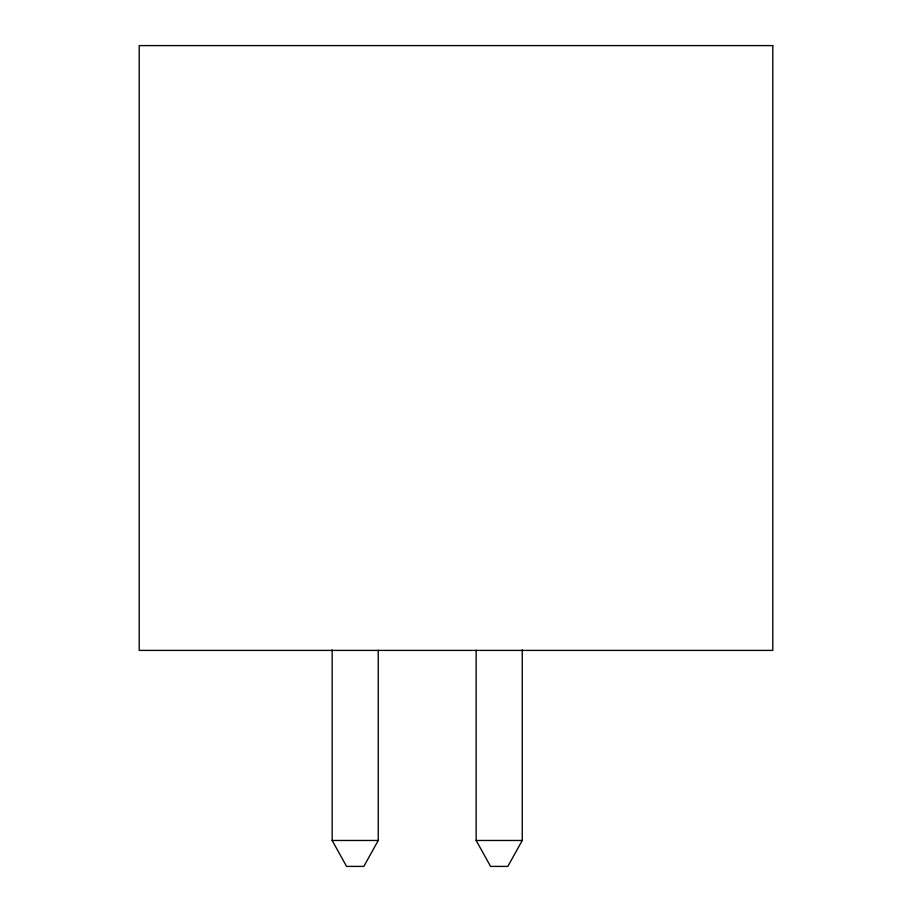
<?xml version="1.0" encoding="UTF-8"?>
<svg xmlns="http://www.w3.org/2000/svg" width="912" height="912" viewBox="0 0 912 912"><rect width="100%" height="100%" fill="white"/><g stroke="black" fill="none" stroke-linecap="round" stroke-linejoin="round"><path stroke-width="1.37" d="M378.241 650.21L378.241 840.476L363.842 866.4L346.56 866.4L332.162 840.476L332.162 649.88M522.245 649.88L522.245 840.476L507.836 866.4L490.565 866.4L476.155 840.476L476.155 650.21M332.162 840.476L378.241 840.476M476.155 840.476L522.245 840.476M772.795 45.6L139.205 45.6L139.205 650.404L772.795 650.404L772.795 45.6"/></g></svg>
